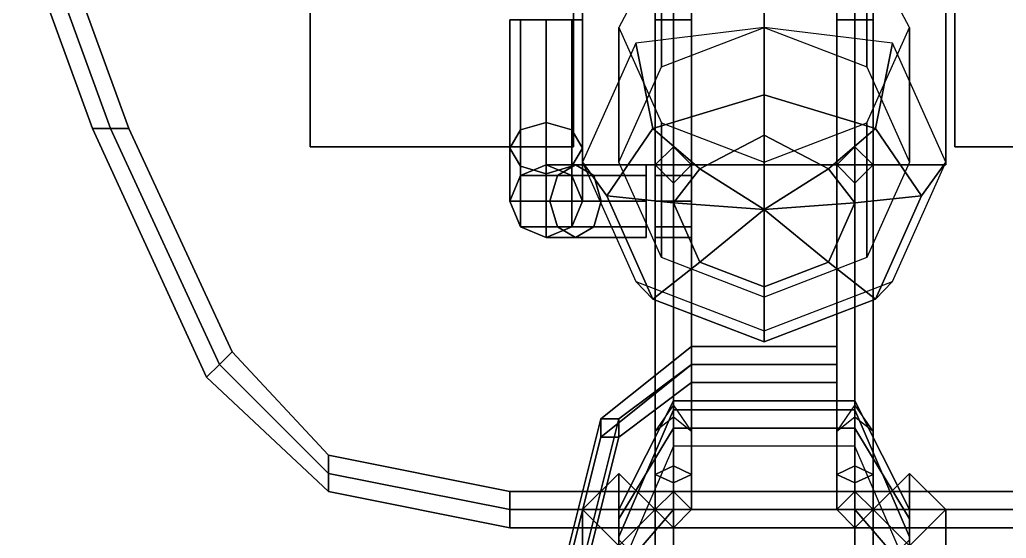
# Model space of a CAD drawing. Extents: x -0.41 to 0.41, y -1.02 to 1.15.
# Drawn here: x -0.41 to 0.133, y -0.426 to -0.14 of the extents above; entities that cross this region are included whole.
import ezdxf

# ---------------------------------------------------------------- set-up
doc = ezdxf.new("R2010")
doc.units = 0
doc.layers.get('0').update_dxf_attribs({"linetype": 'CONTINUOUS'})

msp = doc.modelspace()

# ---------------------------------------------------------------- linework, layer by layer
for points in [[(-0.06, 0.22, 0.14), (-0.05, 0.22, 0.13), (-0.05, -0.14, 0.13), (-0.06, -0.14, 0.14)], [(-0.05, 0.22, 0.15), (-0.06, 0.22, 0.14), (-0.06, -0.14, 0.14), (-0.05, -0.14, 0.15)], [(-0.05, 0.22, 0.62), (-0.06, 0.22, 0.61), (-0.06, -0.39059, 0.86363), (-0.05, -0.39524, 0.87556)], [(-0.06, 0.22, 0.61), (-0.05, 0.22, 0.6), (-0.05, -0.38593, 0.85169), (-0.06, -0.39059, 0.86363)], [(-0.05, 0.17185, 0.62), (-0.06, 0.22, 0.61), (-0.06, -0.36667, 0.61), (-0.05, -0.35892, 0.62)], [(-0.06, 0.22, 0.61), (-0.05, 0.22, 0.6), (-0.05, -0.35215, 0.6), (-0.06, -0.36667, 0.61)], [(-0.05, 0.22, 0.13), (-0.04, 0.22, 0.14), (-0.04, -0.14, 0.14), (-0.05, -0.14, 0.13)], [(-0.04, 0.22, 0.14), (-0.05, 0.22, 0.15), (-0.05, -0.14, 0.15), (-0.04, -0.14, 0.14)], [(-0.04, 0.22, 0.61), (-0.05, 0.22, 0.62), (-0.05, -0.39524, 0.87556), (-0.04, -0.39059, 0.86363)], [(-0.05, 0.22, 0.6), (-0.04, 0.22, 0.61), (-0.04, -0.39059, 0.86363), (-0.05, -0.38593, 0.85169)], [(-0.04, 0.22, 0.61), (-0.05, 0.17185, 0.62), (-0.05, -0.35892, 0.62), (-0.04, -0.36667, 0.61)], [(-0.05, 0.22, 0.6), (-0.04, 0.22, 0.61), (-0.04, -0.36667, 0.61), (-0.05, -0.35215, 0.6)], [(0.05, 0.22, 0.62), (0.04, 0.22, 0.61), (0.04, -0.39059, 0.86363), (0.05, -0.39524, 0.87556)], [(0.04, 0.22, 0.61), (0.05, 0.22, 0.6), (0.05, -0.38593, 0.85169), (0.04, -0.39059, 0.86363)], [(0.05, 0.17185, 0.62), (0.04, 0.22, 0.61), (0.04, -0.36667, 0.61), (0.05, -0.35892, 0.62)], [(0.04, 0.22, 0.61), (0.05, 0.22, 0.6), (0.05, -0.35215, 0.6), (0.04, -0.36667, 0.61)], [(0.05, 0.22, 0.15), (0.04, 0.22, 0.14), (0.04, -0.14, 0.14), (0.05, -0.14, 0.15)], [(0.04, 0.22, 0.14), (0.05, 0.22, 0.13), (0.05, -0.14, 0.13), (0.04, -0.14, 0.14)], [(0.06, 0.22, 0.61), (0.05, 0.22, 0.62), (0.05, -0.39524, 0.87556), (0.06, -0.39059, 0.86363)], [(0.05, 0.22, 0.6), (0.06, 0.22, 0.61), (0.06, -0.39059, 0.86363), (0.05, -0.38593, 0.85169)], [(0.06, 0.22, 0.61), (0.05, 0.17185, 0.62), (0.05, -0.35892, 0.62), (0.06, -0.36667, 0.61)], [(0.05, 0.22, 0.6), (0.06, 0.22, 0.61), (0.06, -0.36667, 0.61), (0.05, -0.35215, 0.6)], [(0.06, 0.22, 0.14), (0.05, 0.22, 0.15), (0.05, -0.14, 0.15), (0.06, -0.14, 0.14)], [(0.05, 0.22, 0.13), (0.06, 0.22, 0.14), (0.06, -0.14, 0.14), (0.05, -0.14, 0.13)], [(-0.1, 0.18, 0.25), (-0.1, -0.22, 0.18), (-0.1, 0.05, 0.31), (-0.1, 0.14, 0.31)], [(-0.1, 0.18, 0.25), (-0.1, 0.05, 0.14), (-0.1, -0.22, 0.18), (-0.1, 0.18, 0.25)], [(0.1, 0.05, 0.31), (0.1, -0.22, 0.18), (0.1, 0.18, 0.25), (0.1, 0.14, 0.31)], [(0.1, -0.22, 0.18), (0.1, 0.05, 0.14), (0.1, 0.18, 0.25)], [(-0.1, 0.05, 0.14), (0.1, 0.05, 0.14), (0.1, -0.22, 0.18), (-0.1, -0.22, 0.18)], [(-0.1, -0.22, 0.18), (-0.1, -0.22, 0.32), (-0.1, -0.1, 0.37), (-0.1, 0.05, 0.31)], [(0.1, -0.1, 0.37), (0.1, -0.22, 0.32), (0.1, -0.22, 0.18), (0.1, 0.05, 0.31)], [(-0.25, 0.015, 0.145), (-0.25, -0.21, 0.17), (-0.25, -0.21, 0.18), (-0.25, 0.015, 0.155)], [(-0.105, 0.015, 0.145), (-0.105, -0.21, 0.17), (-0.25, -0.21, 0.17), (-0.25, 0.015, 0.145)], [(-0.25, 0.015, 0.155), (-0.25, -0.21, 0.18), (-0.105, -0.21, 0.18), (-0.105, 0.015, 0.155)], [(-0.105, -0.21, 0.18), (-0.105, -0.21, 0.17), (-0.105, 0.015, 0.145), (-0.105, 0.015, 0.155)], [(0.105, 0.015, 0.155), (0.105, -0.21, 0.18), (0.25, -0.21, 0.18), (0.25, 0.015, 0.155)], [(0.25, 0.015, 0.145), (0.25, -0.21, 0.17), (0.105, -0.21, 0.17), (0.105, 0.015, 0.145)], [(0.105, 0.015, 0.145), (0.105, -0.21, 0.17), (0.105, -0.21, 0.18), (0.105, 0.015, 0.155)], [(-0.4, -0.09, 0.92), (-0.41, -0.09, 0.91), (-0.37, -0.2, 0.96), (-0.36, -0.2, 0.97)], [(-0.41, -0.09, 0.91), (-0.4, -0.09, 0.9), (-0.36, -0.2, 0.95), (-0.37, -0.2, 0.96)], [(-0.39, -0.09, 0.91), (-0.4, -0.09, 0.92), (-0.36, -0.2, 0.97), (-0.35, -0.2, 0.96)], [(-0.4, -0.09, 0.9), (-0.39, -0.09, 0.91), (-0.35, -0.2, 0.96), (-0.36, -0.2, 0.95)], [(-0.1, -0.22, 0.32), (0.1, -0.22, 0.32), (0.1, -0.1, 0.37), (-0.1, -0.1, 0.37)], [(-0.05657, -0.1, 0.36191), (-0.08, -0.14428, 0.32029), (-0.08, -0.21855, 0.50599), (-0.05657, -0.16603, 0.527)], [(0, -0.1, 0.42501), (-0.05657, -0.1, 0.36191), (-0.05657, -0.16603, 0.527), (0, -0.14427, 0.5357)], [(0.05657, -0.1, 0.36191), (0, -0.1, 0.42501), (0, -0.14427, 0.5357), (0.05657, -0.16603, 0.527)], [(0.08, -0.14428, 0.32029), (0.05657, -0.1, 0.36191), (0.05657, -0.16603, 0.527), (0.08, -0.21855, 0.50599)], [(-0.14, -0.21071, 0.15929), (-0.13414, -0.20071, 0.16929), (-0.13414, -0.14, 0.14414), (-0.14, -0.14, 0.13)], [(-0.13414, -0.22071, 0.14929), (-0.14, -0.21071, 0.15929), (-0.14, -0.14, 0.13), (-0.13414, -0.14, 0.11586)], [(-0.13414, -0.20071, 0.16929), (-0.12, -0.19657, 0.17343), (-0.12, -0.14, 0.15), (-0.13414, -0.14, 0.14414)], [(-0.12, -0.22485, 0.14515), (-0.13414, -0.22071, 0.14929), (-0.13414, -0.14, 0.11586), (-0.12, -0.14, 0.11)], [(-0.12, -0.19657, 0.17343), (-0.10586, -0.20071, 0.16929), (-0.10586, -0.14, 0.14414), (-0.12, -0.14, 0.15)], [(-0.10586, -0.22071, 0.14929), (-0.12, -0.22485, 0.14515), (-0.12, -0.14, 0.11), (-0.10586, -0.14, 0.11586)], [(-0.10586, -0.20071, 0.16929), (-0.1, -0.21071, 0.15929), (-0.1, -0.14, 0.13), (-0.10586, -0.14, 0.14414)], [(-0.1, -0.21071, 0.15929), (-0.10586, -0.22071, 0.14929), (-0.10586, -0.14, 0.11586), (-0.1, -0.14, 0.13)], [(-0.08, -0.14428, 0.32029), (-0.05657, -0.1968, 0.29928), (-0.05657, -0.27108, 0.48498), (-0.08, -0.21855, 0.50599)], [(0, -0.18141, 0.57469), (0, -0.14427, 0.5357), (-0.07071, -0.1529, 0.53225), (-0.06124, -0.19998, 0.56727)], [(0.06124, -0.19998, 0.56727), (0.07071, -0.1529, 0.53225), (0, -0.14427, 0.5357), (0, -0.18141, 0.57469)], [(0.05657, -0.1968, 0.29928), (0.08, -0.14428, 0.32029), (0.08, -0.21855, 0.50599), (0.05657, -0.27108, 0.48498)], [(-0.06124, -0.19998, 0.56727), (-0.07071, -0.1529, 0.53225), (-0.1, -0.21855, 0.50599), (-0.0866, -0.23712, 0.55241)], [(0.0866, -0.23712, 0.55241), (0.1, -0.21855, 0.50599), (0.07071, -0.1529, 0.53225), (0.06124, -0.19998, 0.56727)], [(0, -0.2037, 0.57655), (0, -0.18141, 0.57469), (-0.06124, -0.19998, 0.56727), (-0.03536, -0.22226, 0.56912)], [(0.03536, -0.22226, 0.56912), (0.06124, -0.19998, 0.56727), (0, -0.18141, 0.57469), (0, -0.2037, 0.57655)], [(-0.36, -0.2, 0.97), (-0.37, -0.2, 0.96), (-0.30707, -0.33707, 1.01), (-0.3, -0.33, 1.02)], [(-0.37, -0.2, 0.96), (-0.36, -0.2, 0.95), (-0.3, -0.33, 1), (-0.30707, -0.33707, 1.01)], [(-0.35, -0.2, 0.96), (-0.36, -0.2, 0.97), (-0.3, -0.33, 1.02), (-0.29293, -0.32293, 1.01)], [(-0.36, -0.2, 0.95), (-0.35, -0.2, 0.96), (-0.29293, -0.32293, 1.01), (-0.3, -0.33, 1)], [(-0.14, -0.24, 0.23), (-0.13414, -0.22586, 0.23), (-0.13414, -0.20071, 0.16929), (-0.14, -0.21071, 0.15929)], [(-0.13414, -0.22586, 0.23), (-0.12, -0.22, 0.23), (-0.12, -0.19657, 0.17343), (-0.13414, -0.20071, 0.16929)], [(-0.12, -0.22, 0.23), (-0.10586, -0.22586, 0.23), (-0.10586, -0.20071, 0.16929), (-0.12, -0.19657, 0.17343)], [(-0.10586, -0.22586, 0.23), (-0.1, -0.24, 0.23), (-0.1, -0.21071, 0.15929), (-0.10586, -0.20071, 0.16929)], [(-0.03536, -0.22226, 0.56912), (-0.06124, -0.19998, 0.56727), (-0.0866, -0.23712, 0.55241), (-0.05, -0.24083, 0.5617)], [(-0.05657, -0.1968, 0.29928), (0, -0.21856, 0.29058), (0, -0.29283, 0.47628), (-0.05657, -0.27108, 0.48498)], [(0, -0.21856, 0.29058), (0.05657, -0.1968, 0.29928), (0.05657, -0.27108, 0.48498), (0, -0.29283, 0.47628)], [(0.05, -0.24083, 0.5617), (0.0866, -0.23712, 0.55241), (0.06124, -0.19998, 0.56727), (0.03536, -0.22226, 0.56912)], [(0, -0.24455, 0.57098), (0, -0.2037, 0.57655), (-0.03536, -0.22226, 0.56912), (0, -0.24455, 0.57098)], [(0, -0.24455, 0.57098), (0.03536, -0.22226, 0.56912), (0, -0.2037, 0.57655), (0, -0.24455, 0.57098)], [(-0.25, -0.21, 0.18), (-0.25, -0.21, 0.17), (-0.105, -0.21, 0.17), (-0.105, -0.21, 0.18)], [(-0.13414, -0.25414, 0.23), (-0.14, -0.24, 0.23), (-0.14, -0.21071, 0.15929), (-0.13414, -0.22071, 0.14929)], [(-0.1, -0.24, 0.23), (-0.10586, -0.25414, 0.23), (-0.10586, -0.22071, 0.14929), (-0.1, -0.21071, 0.15929)], [(-0.05, -0.21, 0.18), (-0.06, -0.22, 0.17), (-0.06, -0.41, 0.74), (-0.05, -0.4, 0.74136)], [(-0.04, -0.22, 0.17), (-0.05, -0.21, 0.18), (-0.05, -0.4, 0.74136), (-0.04, -0.41, 0.74)], [(0.05, -0.21, 0.18), (0.04, -0.22, 0.17), (0.04, -0.41, 0.74), (0.05, -0.4, 0.74136)], [(0.06, -0.22, 0.17), (0.05, -0.21, 0.18), (0.05, -0.4, 0.74136), (0.06, -0.41, 0.74)], [(0.105, -0.21, 0.18), (0.105, -0.21, 0.17), (0.25, -0.21, 0.17), (0.25, -0.21, 0.18)], [(-0.12, -0.22, 0.23), (-0.13414, -0.22586, 0.23), (-0.13414, -0.22586, 0.39), (-0.12, -0.22, 0.39)], [(-0.12, -0.22, 0.39), (-0.13414, -0.22586, 0.39), (-0.11389, -0.22586, 0.43889), (-0.10389, -0.22, 0.42889)], [(-0.12, -0.26, 0.23), (-0.13414, -0.25414, 0.23), (-0.13414, -0.22071, 0.14929), (-0.12, -0.22485, 0.14515)], [(-0.10586, -0.22586, 0.23), (-0.12, -0.22, 0.23), (-0.12, -0.22, 0.39), (-0.10586, -0.22586, 0.39)], [(-0.10586, -0.22586, 0.39), (-0.12, -0.22, 0.39), (-0.10389, -0.22, 0.42889), (-0.09389, -0.22586, 0.41889)], [(-0.10586, -0.25414, 0.23), (-0.12, -0.26, 0.23), (-0.12, -0.22485, 0.14515), (-0.10586, -0.22071, 0.14929)], [(-0.10389, -0.22, 0.42889), (-0.11389, -0.22586, 0.43889), (-0.065, -0.22586, 0.45914), (-0.065, -0.22, 0.445)], [(-0.09389, -0.22586, 0.41889), (-0.10389, -0.22, 0.42889), (-0.065, -0.22, 0.445), (-0.065, -0.22586, 0.43086)], [(-0.0866, -0.23712, 0.55241), (-0.1, -0.21855, 0.50599), (-0.07071, -0.28421, 0.47973), (-0.06124, -0.29398, 0.52967)], [(-0.1, -0.22, 0.18), (0.1, -0.22, 0.18), (0.1, -0.22, 0.32), (-0.1, -0.22, 0.32)], [(-0.06, -0.22, 0.17), (-0.05, -0.23, 0.16), (-0.05, -0.42, 0.73864), (-0.06, -0.41, 0.74)], [(-0.04, -0.22586, 0.44914), (-0.04, -0.22, 0.435), (-0.06, -0.22, 0.435), (-0.06, -0.22586, 0.44914)], [(-0.04, -0.22, 0.435), (-0.04, -0.22586, 0.42086), (-0.06, -0.22586, 0.42086), (-0.06, -0.22, 0.435)], [(-0.05, -0.23, 0.16), (-0.04, -0.22, 0.17), (-0.04, -0.41, 0.74), (-0.05, -0.42, 0.73864)], [(0, -0.24455, 0.57098), (-0.03536, -0.22226, 0.56912), (-0.05, -0.24083, 0.5617), (0, -0.24455, 0.57098)], [(0, -0.24455, 0.57098), (0.05, -0.24083, 0.5617), (0.03536, -0.22226, 0.56912), (0, -0.24455, 0.57098)], [(0.04, -0.22, 0.17), (0.05, -0.23, 0.16), (0.05, -0.42, 0.73864), (0.04, -0.41, 0.74)], [(0.05, -0.23, 0.16), (0.06, -0.22, 0.17), (0.06, -0.41, 0.74), (0.05, -0.42, 0.73864)], [(0.06124, -0.29398, 0.52967), (0.07071, -0.28421, 0.47973), (0.1, -0.21855, 0.50599), (0.0866, -0.23712, 0.55241)], [(-0.13414, -0.22586, 0.23), (-0.14, -0.24, 0.23), (-0.14, -0.24, 0.39), (-0.13414, -0.22586, 0.39)], [(-0.13414, -0.22586, 0.39), (-0.14, -0.24, 0.39), (-0.11803, -0.24, 0.44303), (-0.11389, -0.22586, 0.43889)], [(-0.11389, -0.22586, 0.43889), (-0.11803, -0.24, 0.44303), (-0.065, -0.24, 0.465), (-0.065, -0.22586, 0.45914)], [(-0.1, -0.24, 0.23), (-0.10586, -0.22586, 0.23), (-0.10586, -0.22586, 0.39), (-0.1, -0.24, 0.39)], [(-0.1, -0.24, 0.39), (-0.10586, -0.22586, 0.39), (-0.09389, -0.22586, 0.41889), (-0.08975, -0.24, 0.41475)], [(-0.08975, -0.24, 0.41475), (-0.09389, -0.22586, 0.41889), (-0.065, -0.22586, 0.43086), (-0.065, -0.24, 0.425)], [(-0.04, -0.24, 0.455), (-0.04, -0.22586, 0.44914), (-0.06, -0.22586, 0.44914), (-0.06, -0.24, 0.455)], [(-0.04, -0.22586, 0.42086), (-0.04, -0.24, 0.415), (-0.06, -0.24, 0.415), (-0.06, -0.22586, 0.42086)], [(-0.05, -0.24083, 0.5617), (-0.0866, -0.23712, 0.55241), (-0.06124, -0.29398, 0.52967), (-0.03536, -0.27366, 0.54857)], [(0.03536, -0.27366, 0.54857), (0.06124, -0.29398, 0.52967), (0.0866, -0.23712, 0.55241), (0.05, -0.24083, 0.5617)], [(-0.14, -0.24, 0.23), (-0.13414, -0.25414, 0.23), (-0.13414, -0.25414, 0.39), (-0.14, -0.24, 0.39)], [(-0.14, -0.24, 0.39), (-0.13414, -0.25414, 0.39), (-0.11389, -0.25414, 0.43889), (-0.11803, -0.24, 0.44303)], [(-0.11803, -0.24, 0.44303), (-0.11389, -0.25414, 0.43889), (-0.065, -0.25414, 0.45914), (-0.065, -0.24, 0.465)], [(-0.10586, -0.25414, 0.23), (-0.1, -0.24, 0.23), (-0.1, -0.24, 0.39), (-0.10586, -0.25414, 0.39)], [(-0.10586, -0.25414, 0.39), (-0.1, -0.24, 0.39), (-0.08975, -0.24, 0.41475), (-0.09389, -0.25414, 0.41889)], [(-0.09389, -0.25414, 0.41889), (-0.08975, -0.24, 0.41475), (-0.065, -0.24, 0.425), (-0.065, -0.25414, 0.43086)], [(-0.04, -0.25414, 0.44914), (-0.04, -0.24, 0.455), (-0.06, -0.24, 0.455), (-0.06, -0.25414, 0.44914)], [(-0.04, -0.24, 0.415), (-0.04, -0.25414, 0.42086), (-0.06, -0.25414, 0.42086), (-0.06, -0.24, 0.415)], [(0, -0.24455, 0.57098), (-0.05, -0.24083, 0.5617), (-0.03536, -0.27366, 0.54857), (0, -0.24455, 0.57098)], [(0, -0.24455, 0.57098), (0.03536, -0.27366, 0.54857), (0.05, -0.24083, 0.5617), (0, -0.24455, 0.57098)], [(0, -0.24455, 0.57098), (-0.03536, -0.27366, 0.54857), (0, -0.28726, 0.54313), (0, -0.24455, 0.57098)], [(0, -0.24455, 0.57098), (0, -0.28726, 0.54313), (0.03536, -0.27366, 0.54857), (0, -0.24455, 0.57098)], [(-0.13414, -0.25414, 0.23), (-0.12, -0.26, 0.23), (-0.12, -0.26, 0.39), (-0.13414, -0.25414, 0.39)], [(-0.13414, -0.25414, 0.39), (-0.12, -0.26, 0.39), (-0.10389, -0.26, 0.42889), (-0.11389, -0.25414, 0.43889)], [(-0.12, -0.26, 0.23), (-0.10586, -0.25414, 0.23), (-0.10586, -0.25414, 0.39), (-0.12, -0.26, 0.39)], [(-0.12, -0.26, 0.39), (-0.10586, -0.25414, 0.39), (-0.09389, -0.25414, 0.41889), (-0.10389, -0.26, 0.42889)], [(-0.11389, -0.25414, 0.43889), (-0.10389, -0.26, 0.42889), (-0.065, -0.26, 0.445), (-0.065, -0.25414, 0.45914)], [(-0.10389, -0.26, 0.42889), (-0.09389, -0.25414, 0.41889), (-0.065, -0.25414, 0.43086), (-0.065, -0.26, 0.445)], [(-0.04, -0.26, 0.435), (-0.04, -0.25414, 0.44914), (-0.06, -0.25414, 0.44914), (-0.06, -0.26, 0.435)], [(-0.04, -0.25414, 0.42086), (-0.04, -0.26, 0.435), (-0.06, -0.26, 0.435), (-0.06, -0.25414, 0.42086)], [(-0.03536, -0.27366, 0.54857), (-0.06124, -0.29398, 0.52967), (0, -0.31753, 0.52025), (0, -0.28726, 0.54313)], [(0, -0.28726, 0.54313), (0, -0.31753, 0.52025), (0.06124, -0.29398, 0.52967), (0.03536, -0.27366, 0.54857)], [(-0.06124, -0.29398, 0.52967), (-0.07071, -0.28421, 0.47973), (0, -0.3114, 0.46885), (0, -0.31753, 0.52025)], [(0, -0.31753, 0.52025), (0, -0.3114, 0.46885), (0.07071, -0.28421, 0.47973), (0.06124, -0.29398, 0.52967)], [(-0.04, -0.32, 0.145), (-0.09, -0.36, 0.16), (-0.08, -0.36, 0.16), (-0.04, -0.33, 0.145)], [(-0.04, -0.33, 0.135), (-0.09, -0.37, 0.15), (-0.09, -0.36, 0.16), (-0.04, -0.32, 0.145)], [(0.04, -0.33, 0.135), (-0.04, -0.33, 0.135), (-0.04, -0.32, 0.145), (0.04, -0.32, 0.145)], [(0.04, -0.32, 0.145), (-0.04, -0.32, 0.145), (-0.04, -0.33, 0.145), (0.04, -0.33, 0.145)], [(-0.29293, -0.32293, 1.01), (-0.3, -0.33, 1.02), (-0.24, -0.39, 0.95), (-0.24, -0.38, 0.94)], [(-0.3, -0.33, 1), (-0.29293, -0.32293, 1.01), (-0.24, -0.38, 0.94), (-0.24, -0.39, 0.93)], [(-0.3, -0.33, 1.02), (-0.30707, -0.33707, 1.01), (-0.24, -0.4, 0.94), (-0.24, -0.39, 0.95)], [(-0.30707, -0.33707, 1.01), (-0.3, -0.33, 1), (-0.24, -0.39, 0.93), (-0.24, -0.4, 0.94)], [(-0.04, -0.34, 0.135), (-0.08, -0.37, 0.15), (-0.09, -0.37, 0.15), (-0.04, -0.33, 0.135)], [(-0.04, -0.33, 0.145), (-0.08, -0.36, 0.16), (-0.08, -0.37, 0.15), (-0.04, -0.34, 0.135)], [(0.04, -0.34, 0.135), (-0.04, -0.34, 0.135), (-0.04, -0.33, 0.135), (0.04, -0.33, 0.135)], [(0.04, -0.33, 0.145), (-0.04, -0.33, 0.145), (-0.04, -0.34, 0.135), (0.04, -0.34, 0.135)], [(-0.05, -0.365, 0.445), (-0.05, -0.35, 0.355), (-0.08, -0.41, 0.405), (-0.08, -0.415, 0.445)], [(-0.05, -0.35, 0.355), (-0.05, -0.35, 0.295), (-0.08, -0.41, 0.33), (-0.08, -0.41, 0.405)], [(-0.05, -0.35, 0.295), (-0.05, -0.355, 0.235), (-0.08, -0.425, 0.27), (-0.08, -0.41, 0.33)], [(-0.05, -0.35, 0.355), (-0.05, -0.365, 0.445), (0.05, -0.365, 0.445), (0.05, -0.35, 0.355)], [(-0.05, -0.35, 0.295), (-0.05, -0.35, 0.355), (0.05, -0.35, 0.355), (0.05, -0.35, 0.295)], [(-0.05, -0.355, 0.235), (-0.05, -0.35, 0.295), (0.05, -0.35, 0.295), (0.05, -0.355, 0.235)], [(0.05, -0.35, 0.355), (0.05, -0.365, 0.445), (0.08, -0.415, 0.445), (0.08, -0.41, 0.405)], [(0.05, -0.35, 0.295), (0.05, -0.35, 0.355), (0.08, -0.41, 0.405), (0.08, -0.41, 0.33)], [(0.05, -0.355, 0.235), (0.05, -0.35, 0.295), (0.08, -0.41, 0.33), (0.08, -0.425, 0.27)], [(-0.05, -0.355, 0.235), (-0.05, -0.375, 0.18), (-0.08, -0.445, 0.225), (-0.08, -0.425, 0.27)], [(-0.05, -0.375, 0.18), (-0.05, -0.355, 0.235), (0.05, -0.355, 0.235), (0.05, -0.375, 0.18)], [(0.05, -0.375, 0.18), (0.05, -0.355, 0.235), (0.08, -0.425, 0.27), (0.08, -0.445, 0.225)], [(-0.09, -0.36, 0.16), (-0.11, -0.44, 0.205), (-0.1, -0.44, 0.205), (-0.08, -0.36, 0.16)], [(-0.09, -0.37, 0.15), (-0.11, -0.45, 0.195), (-0.11, -0.44, 0.205), (-0.09, -0.36, 0.16)], [(-0.08, -0.36, 0.16), (-0.1, -0.44, 0.205), (-0.1, -0.45, 0.195), (-0.08, -0.37, 0.15)], [(-0.05, -0.41, 0.525), (-0.05, -0.365, 0.445), (-0.08, -0.415, 0.445), (-0.08, -0.445, 0.515)], [(-0.05, -0.365, 0.445), (-0.05, -0.41, 0.525), (0.05, -0.41, 0.525), (0.05, -0.365, 0.445)], [(0.05, -0.365, 0.445), (0.05, -0.41, 0.525), (0.08, -0.445, 0.515), (0.08, -0.415, 0.445)], [(-0.08, -0.37, 0.15), (-0.1, -0.45, 0.195), (-0.11, -0.45, 0.195), (-0.09, -0.37, 0.15)], [(-0.24, -0.38, 0.94), (-0.24, -0.39, 0.95), (-0.14, -0.41, 0.92), (-0.14, -0.4, 0.91)], [(-0.24, -0.39, 0.93), (-0.24, -0.38, 0.94), (-0.14, -0.4, 0.91), (-0.14, -0.41, 0.9)], [(-0.24, -0.39, 0.95), (-0.24, -0.4, 0.94), (-0.14, -0.42, 0.91), (-0.14, -0.41, 0.92)], [(-0.24, -0.4, 0.94), (-0.24, -0.39, 0.93), (-0.14, -0.41, 0.9), (-0.14, -0.42, 0.91)], [(-0.08, -0.44, 0.79), (-0.1, -0.46, 0.79), (-0.1, -0.41, 0.92), (-0.08, -0.39, 0.92)], [(-0.1, -0.41, 0.92), (-0.08, -0.43, 0.92), (-0.06, -0.41, 0.92), (-0.08, -0.39, 0.92)], [(-0.06, -0.44654, 0.825), (-0.08, -0.42654, 0.825), (-0.08, -0.39, 0.92), (-0.06, -0.41, 0.92)], [(-0.05, -0.4, 0.82732), (-0.06, -0.41, 0.83), (-0.06, -0.39059, 0.86363), (-0.05, -0.38593, 0.85169)], [(-0.06, -0.41, 0.83), (-0.05, -0.42, 0.83268), (-0.05, -0.39524, 0.87556), (-0.06, -0.39059, 0.86363)], [(-0.04, -0.41, 0.83), (-0.05, -0.4, 0.82732), (-0.05, -0.38593, 0.85169), (-0.04, -0.39059, 0.86363)], [(-0.05, -0.42, 0.83268), (-0.04, -0.41, 0.83), (-0.04, -0.39059, 0.86363), (-0.05, -0.39524, 0.87556)], [(0.05, -0.4, 0.82732), (0.04, -0.41, 0.83), (0.04, -0.39059, 0.86363), (0.05, -0.38593, 0.85169)], [(0.04, -0.41, 0.83), (0.05, -0.42, 0.83268), (0.05, -0.39524, 0.87556), (0.04, -0.39059, 0.86363)], [(0.06, -0.41, 0.83), (0.05, -0.4, 0.82732), (0.05, -0.38593, 0.85169), (0.06, -0.39059, 0.86363)], [(0.05, -0.42, 0.83268), (0.06, -0.41, 0.83), (0.06, -0.39059, 0.86363), (0.05, -0.39524, 0.87556)], [(0.08, -0.42654, 0.825), (0.06, -0.44654, 0.825), (0.06, -0.41, 0.92), (0.08, -0.39, 0.92)], [(0.06, -0.41, 0.92), (0.08, -0.43, 0.92), (0.1, -0.41, 0.92), (0.08, -0.39, 0.92)], [(0.1, -0.46, 0.79), (0.08, -0.44, 0.79), (0.08, -0.39, 0.92), (0.1, -0.41, 0.92)], [(-0.14, -0.4, 0.91), (-0.14, -0.41, 0.92), (0.14, -0.41, 0.92), (0.14, -0.4, 0.91)], [(-0.14, -0.41, 0.9), (-0.14, -0.4, 0.91), (0.14, -0.4, 0.91), (0.14, -0.41, 0.9)], [(-0.05, -0.4, 0.74136), (-0.06, -0.41, 0.74), (-0.06, -0.41, 0.83), (-0.05, -0.4, 0.82732)], [(-0.04, -0.41, 0.74), (-0.05, -0.4, 0.74136), (-0.05, -0.4, 0.82732), (-0.04, -0.41, 0.83)], [(0.05, -0.4, 0.74136), (0.04, -0.41, 0.74), (0.04, -0.41, 0.83), (0.05, -0.4, 0.82732)], [(0.06, -0.41, 0.74), (0.05, -0.4, 0.74136), (0.05, -0.4, 0.82732), (0.06, -0.41, 0.83)], [(-0.14, -0.41, 0.92), (-0.14, -0.42, 0.91), (0.14, -0.42, 0.91), (0.14, -0.41, 0.92)], [(-0.14, -0.42, 0.91), (-0.14, -0.41, 0.9), (0.14, -0.41, 0.9), (0.14, -0.42, 0.91)], [(-0.1, -0.46, 0.79), (-0.08, -0.48, 0.79), (-0.08, -0.43, 0.92), (-0.1, -0.41, 0.92)], [(-0.08, -0.46654, 0.825), (-0.06, -0.44654, 0.825), (-0.06, -0.41, 0.92), (-0.08, -0.43, 0.92)], [(-0.05, -0.49, 0.61), (-0.05, -0.41, 0.525), (-0.08, -0.445, 0.515), (-0.08, -0.51, 0.59)], [(-0.06, -0.41, 0.74), (-0.05, -0.42, 0.73864), (-0.05, -0.42, 0.83268), (-0.06, -0.41, 0.83)], [(-0.05, -0.42, 0.73864), (-0.04, -0.41, 0.74), (-0.04, -0.41, 0.83), (-0.05, -0.42, 0.83268)], [(-0.05, -0.41, 0.525), (-0.05, -0.49, 0.61), (0.05, -0.49, 0.61), (0.05, -0.41, 0.525)], [(0.04, -0.41, 0.74), (0.05, -0.42, 0.73864), (0.05, -0.42, 0.83268), (0.04, -0.41, 0.83)], [(0.05, -0.42, 0.73864), (0.06, -0.41, 0.74), (0.06, -0.41, 0.83), (0.05, -0.42, 0.83268)], [(0.05, -0.41, 0.525), (0.05, -0.49, 0.61), (0.08, -0.51, 0.59), (0.08, -0.445, 0.515)], [(0.06, -0.44654, 0.825), (0.08, -0.46654, 0.825), (0.08, -0.43, 0.92), (0.06, -0.41, 0.92)], [(0.08, -0.48, 0.79), (0.1, -0.46, 0.79), (0.1, -0.41, 0.92), (0.08, -0.43, 0.92)]]:
    msp.add_3dface(points)

# ---------------------------------------------------------------- meshes
mesh = msp.add_polymesh((2, 4), dxfattribs=dict(n_close=True))
for k, corner in enumerate([(-0.04, -0.14, 0.14), (-0.05, -0.14, 0.15), (-0.06, -0.14, 0.14), (-0.05, -0.14, 0.13), (-0.04, -0.22, 0.17), (-0.05, -0.21, 0.18), (-0.06, -0.22, 0.17), (-0.05, -0.23, 0.16)]):
    mesh.set_mesh_vertex(divmod(k, 4), corner)
mesh = msp.add_polymesh((2, 4), dxfattribs=dict(n_close=True))
for k, corner in enumerate([(0.06, -0.14, 0.14), (0.05, -0.14, 0.15), (0.04, -0.14, 0.14), (0.05, -0.14, 0.13), (0.06, -0.22, 0.17), (0.05, -0.21, 0.18), (0.04, -0.22, 0.17), (0.05, -0.23, 0.16)]):
    mesh.set_mesh_vertex(divmod(k, 4), corner)

doc.saveas('drawing.dxf')
